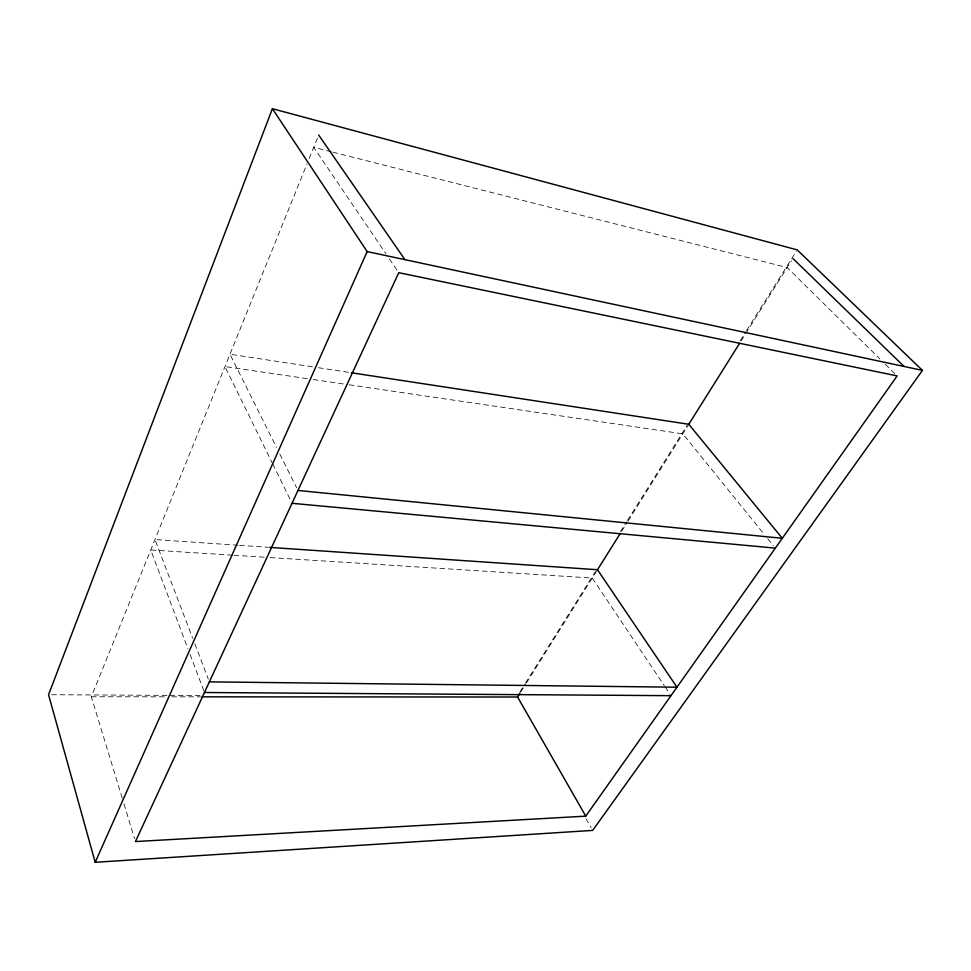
<?xml version="1.0" encoding="UTF-8"?>
<svg xmlns="http://www.w3.org/2000/svg" width="971" height="971" viewBox="0 0 971 971"><rect width="100%" height="100%" fill="white"/><g stroke="black" fill="none" stroke-linecap="round" stroke-linejoin="round"><path stroke-width="0.73" stroke-dasharray="4.86 3.64" d="M122.225 798.113L91.323 696.765L306.933 164.087M309.191 158.491L317.578 137.761M519.788 692.141L524.619 684.446M525.42 683.159L595.369 571.64M620.299 531.902L626.732 521.645M627.533 520.359L687.031 425.492M740.096 340.894L745.728 331.912M746.529 330.638L796.378 251.161M520.808 691.91L525.627 684.227M526.428 682.953L597.493 569.734M621.634 531.258L627.278 522.289M628.079 521.002L688.791 424.278M741.201 340.785L791.45 260.714M91.323 696.765L165.653 696.814M171.721 696.814L200.548 696.838M51.584 694.726L168.201 695.37M169.719 695.382L200.014 695.539M232.397 555.169L150.736 549.974L187.961 648.762M233.902 555.266L264.148 557.184M270.193 557.572L592.274 578.048L664.285 685.66M238.016 545.229L154.947 539.573L192.671 638.19M239.534 545.338L268.227 547.292M307.261 378.654L224.969 366.565L272.111 462.694M313.245 379.54L347.654 384.589M349.159 384.807L682.807 433.819L763.898 533.977M312.444 366.807L229.969 354.221L276.432 447.291M318.439 367.73L349.924 372.536M331.366 151.792L313.718 147.301L386.009 253.88M332.835 152.156L787.165 267.559L879.896 358.93M885.297 364.234L894.995 373.799M767.721 538.699L773.438 545.763M389.407 258.893L397.916 271.431M665.123 686.91L670.148 694.423M585.95 818.65L591.181 827.79M279.794 454.027L296.628 487.745M272.766 464.041L291.361 501.958M194.831 643.822L208.304 679.045M190.085 654.405L203.922 691.097M123.985 803.915L134.581 838.665"/><path stroke-width="1.46" d="M272.402 108.703L48.55 694.714L95.194 862.297L592.674 830.399L922.45 370.4L797.191 249.875L272.402 108.703L367.159 251.574L922.45 370.4M318.682 135.03L404.858 259.536M95.194 862.297L367.159 251.574M202.065 696.838L517.592 697.02L520.007 693.185M269.744 547.389L597.493 569.734L620.032 533.832M351.417 372.767L688.791 424.278L739.586 343.346M792.882 258.444L903.928 366.346M585.768 816.138L897.155 375.923L398.765 272.681L135.454 841.554L585.768 816.138L517.592 697.02M204.444 692.505L670.985 695.673M209.372 681.86L676.969 687.213L597.493 569.734M292.016 503.306L775.356 548.117M297.976 490.452L782.298 538.298L688.791 424.278"/></g></svg>
